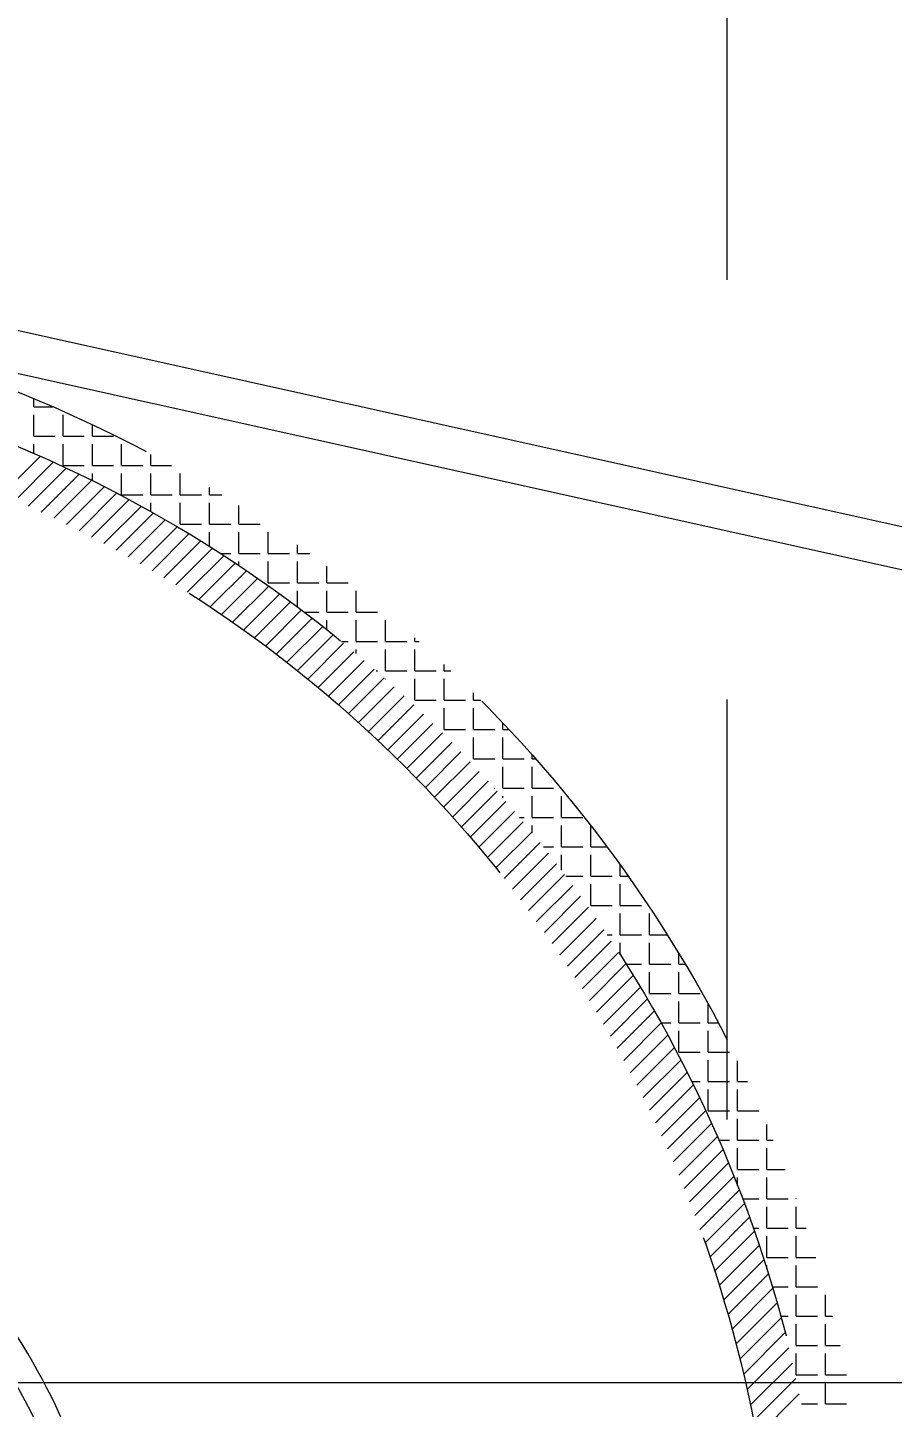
# Model space of a CAD drawing. Header units: inches. Extents: x 0 to 157513, y -28488 to 35640.
# Drawn here: x 34052.6 to 34258.7, y 19728.5 to 20057.1 of the extents above; entities that cross this region are included whole.
import ezdxf

# ---------------------------------------------------------------- set-up
doc = ezdxf.new("R2010")
doc.units = ezdxf.units.IN
doc.header["$LTSCALE"] = 400
doc.header["$MEASUREMENT"] = 0
doc.linetypes.add('CENTER', pattern=[2, 1.25, -0.25, 0.25, -0.25])
doc.linetypes.add('PHANTOM', pattern=[2.5, 1.25, -0.25, 0.25, -0.25, 0.25, -0.25])
doc.layers.add('BF STR', color=8, linetype='PHANTOM', lineweight=5)
doc.layers.add('cen', color=1, linetype='CENTER')
doc.styles.add('ROMANS', font='romans')
doc.dimstyles.new('SAM2 60 SC', dxfattribs={"dimscale": 60, "dimtxt": 2.5, "dimasz": 2.5, "dimexe": 1.25, "dimexo": 0.625, "dimtad": 1, "dimtoh": 1, "dimdec": 0, "dimdsep": 46, "dimtxsty": 'ROMANS', "dimblk": 'OBLIQUE', "dimcen": 2.5, "dimclrd": 1, "dimclre": 1, "dimclrt": 256, "dimadec": 0, "dimazin": 2, "dimtfac": 1, "dimtdec": 0, "dimtofl": 0, "dimtmove": 0, "dimatfit": 3, "dimfxl": 1, "dimtolj": 1, "dimtzin": 0, "dimarcsym": 1})

# ---------------------------------------------------------------- blocks, each defined once
blk = doc.blocks.new('611bf4 strgaele')
at = {"layer": 'BF STR'}
for p, q in [((-269109.44, 34501.32, -169.38), (-269109.44, 33738.63, -169.38)), ((-269327.5, 34000.14), (-265757.71, 33208.74)), ((-269327.5, 34000.14), (-265757.71, 33208.74)), ((-269329.67, 33990.38), (-265759.88, 33198.98)), ((-269274.58, 33971.03, -169.38), (-269274.58, 33972.94, -169.38)), ((-269274.58, 33971.03, -169.38), (-269270.09, 33971.03, -169.38)), ((-269274.58, 33964.04, -169.38), (-269274.58, 33969.12, -169.38)), ((-269267.6, 33964.04, -169.38), (-269267.6, 33969.12, -169.38)), ((-269260.61, 33964.04, -169.38), (-269260.61, 33966.73, -169.38)), ((-269274.58, 33964.04, -169.38), (-269269.5, 33964.04, -169.38)), ((-269267.6, 33964.04, -169.38), (-269262.52, 33964.04, -169.38)), ((-269260.61, 33964.04, -169.38), (-269255.53, 33964.04, -169.38)), ((-269282.16, 33950.09, -169.38), (-269273.03, 33959.22, -169.38)), ((-269274.58, 33959.9, -169.38), (-269274.58, 33962.14, -169.38)), ((-269267.6, 33957.06, -169.38), (-269267.6, 33962.14, -169.38)), ((-269260.61, 33957.06, -169.38), (-269260.61, 33962.14, -169.38)), ((-269253.63, 33957.06, -169.38), (-269253.63, 33962.14, -169.38)), ((-269246.64, 33957.06, -169.38), (-269246.64, 33959.71, -169.38)), ((-269279.02, 33948.74, -169.38), (-269269.94, 33957.83, -169.38)), ((-269275.91, 33947.36, -169.38), (-269266.86, 33956.41, -169.38)), ((-269267.6, 33957.06, -169.38), (-269262.52, 33957.06, -169.38)), ((-269260.61, 33957.06, -169.38), (-269255.53, 33957.06, -169.38)), ((-269253.63, 33957.06, -169.38), (-269248.55, 33957.06, -169.38)), ((-269246.64, 33957.06, -169.38), (-269241.77, 33957.06, -169.38)), ((-269272.83, 33945.95, -169.38), (-269263.82, 33954.96, -169.38)), ((-269269.78, 33944.51, -169.38), (-269260.8, 33953.49, -169.38)), ((-269260.61, 33953.4, -169.38), (-269260.61, 33955.15, -169.38)), ((-269253.63, 33950.07, -169.38), (-269253.63, 33955.15, -169.38)), ((-269246.64, 33950.07, -169.38), (-269246.64, 33955.15, -169.38)), ((-269239.66, 33950.07, -169.38), (-269239.66, 33955.15, -169.38)), ((-269266.75, 33943.04, -169.38), (-269257.81, 33951.99, -169.38)), ((-269263.76, 33941.55, -169.38), (-269254.85, 33950.46, -169.38)), ((-269253.63, 33950.07, -169.38), (-269248.55, 33950.07, -169.38)), ((-269246.64, 33950.07, -169.38), (-269241.56, 33950.07, -169.38)), ((-269239.66, 33950.07, -169.38), (-269234.58, 33950.07, -169.38)), ((-269232.67, 33950.07, -169.38), (-269232.67, 33951.81, -169.38)), ((-269232.67, 33950.07, -169.38), (-269229.79, 33950.07, -169.38)), ((-269260.79, 33940.03, -169.38), (-269251.91, 33948.91, -169.38)), ((-269257.85, 33938.48, -169.38), (-269248.99, 33947.34, -169.38)), ((-269246.64, 33946.03, -169.38), (-269246.64, 33948.17, -169.38)), ((-269239.66, 33943.09, -169.38), (-269239.66, 33948.17, -169.38)), ((-269232.67, 33943.09, -169.38), (-269232.67, 33948.17, -169.38)), ((-269225.69, 33943.09, -169.38), (-269225.69, 33947.52, -169.38)), ((-269254.93, 33936.91, -169.38), (-269246.11, 33945.73, -169.38)), ((-269252.04, 33935.3, -169.38), (-269243.25, 33944.1, -169.38)), ((-269239.66, 33943.09, -169.38), (-269234.58, 33943.09, -169.38)), ((-269232.67, 33943.09, -169.38), (-269227.59, 33943.09, -169.38)), ((-269225.69, 33943.09, -169.38), (-269220.61, 33943.09, -169.38)), ((-269249.18, 33933.68, -169.38), (-269240.41, 33942.45, -169.38)), ((-269246.35, 33932.02, -169.38), (-269237.6, 33940.77, -169.38)), ((-269232.67, 33937.74, -169.38), (-269232.67, 33941.18, -169.38)), ((-269225.69, 33936.1, -169.38), (-269225.69, 33941.18, -169.38)), ((-269218.7, 33936.1, -169.38), (-269218.7, 33941.18, -169.38)), ((-269243.54, 33930.34, -169.38), (-269234.81, 33939.07, -169.38)), ((-269240.75, 33928.64, -169.38), (-269232.05, 33937.34, -169.38)), ((-269230.1, 33936.1, -169.38), (-269227.59, 33936.1, -169.38)), ((-269225.69, 33936.1, -169.38), (-269220.61, 33936.1, -169.38)), ((-269218.7, 33936.1, -169.38), (-269213.62, 33936.1, -169.38)), ((-269211.72, 33936.1, -169.38), (-269211.72, 33938.18, -169.38)), ((-269211.72, 33936.1, -169.38), (-269208.82, 33936.1, -169.38)), ((-269237.99, 33926.9, -169.38), (-269229.31, 33935.59, -169.38)), ((-269235.26, 33925.15, -169.38), (-269226.59, 33933.81, -169.38)), ((-269225.69, 33933.21, -169.38), (-269225.69, 33934.2, -169.38)), ((-269218.7, 33929.12, -169.38), (-269218.7, 33934.2, -169.38)), ((-269211.72, 33929.12, -169.38), (-269211.72, 33934.2, -169.38)), ((-269204.73, 33929.12, -169.38), (-269204.73, 33933.1, -169.38)), ((-269232.55, 33923.37, -169.38), (-269223.9, 33932.01, -169.38)), ((-269229.87, 33921.56, -169.38), (-269221.24, 33930.19, -169.38)), ((-269227.21, 33919.73, -169.38), (-269218.6, 33928.34, -169.38)), ((-269224.58, 33917.87, -169.38), (-269215.98, 33926.47, -169.38)), ((-269218.7, 33929.12, -169.38), (-269213.62, 33929.12, -169.38)), ((-269211.72, 33929.12, -169.38), (-269206.64, 33929.12, -169.38)), ((-269211.72, 33923.34, -169.38), (-269211.72, 33927.21, -169.38)), ((-269204.73, 33929.12, -169.38), (-269199.65, 33929.12, -169.38)), ((-269204.73, 33922.13, -169.38), (-269204.73, 33927.21, -169.38)), ((-269197.75, 33922.13, -169.38), (-269197.75, 33927.21, -169.38)), ((-269221.97, 33915.99, -169.38), (-269213.38, 33924.58, -169.38)), ((-269219.38, 33914.08, -169.38), (-269210.81, 33922.66, -169.38)), ((-269216.82, 33912.16, -169.38), (-269208.26, 33920.71, -169.38)), ((-269210.12, 33922.13, -169.38), (-269206.64, 33922.13, -169.38)), ((-269204.73, 33922.13, -169.38), (-269199.65, 33922.13, -169.38)), ((-269204.73, 33917.96, -169.38), (-269204.73, 33920.23, -169.38)), ((-269197.75, 33922.13, -169.38), (-269192.67, 33922.13, -169.38)), ((-269197.75, 33915.15, -169.38), (-269197.75, 33920.23, -169.38)), ((-269190.76, 33915.15, -169.38), (-269190.76, 33920.23, -169.38)), ((-269214.29, 33910.2, -169.38), (-269205.74, 33918.75, -169.38)), ((-269211.77, 33908.22, -169.38), (-269203.24, 33916.76, -169.38)), ((-269209.28, 33906.22, -169.38), (-269200.76, 33914.75, -169.38)), ((-269201.24, 33915.15, -169.38), (-269199.65, 33915.15, -169.38)), ((-269197.75, 33915.15, -169.38), (-269192.67, 33915.15, -169.38)), ((-269197.75, 33912.26, -169.38), (-269197.75, 33913.24, -169.38)), ((-269190.76, 33915.15, -169.38), (-269185.68, 33915.15, -169.38)), ((-269190.76, 33908.16, -169.38), (-269190.76, 33913.24, -169.38)), ((-269183.78, 33915.15, -169.38), (-269183.78, 33916.05, -169.38)), ((-269183.78, 33915.15, -169.38), (-269182.76, 33915.15, -169.38)), ((-269183.78, 33908.16, -169.38), (-269183.78, 33913.24, -169.38)), ((-269206.82, 33904.2, -169.38), (-269198.3, 33912.72, -169.38)), ((-269204.38, 33902.15, -169.38), (-269195.87, 33910.66, -169.38)), ((-269201.96, 33900.07, -169.38), (-269193.46, 33908.58, -169.38)), ((-269199.57, 33897.98, -169.38), (-269191.07, 33906.48, -169.38)), ((-269192.98, 33908.16, -169.38), (-269192.67, 33908.16, -169.38)), ((-269190.76, 33908.16, -169.38), (-269185.68, 33908.16, -169.38)), ((-269183.78, 33908.16, -169.38), (-269178.7, 33908.16, -169.38)), ((-269176.79, 33908.16, -169.38), (-269176.79, 33909.69, -169.38)), ((-269176.79, 33908.16, -169.38), (-269175.18, 33908.16, -169.38)), ((-269197.2, 33895.86, -169.38), (-269188.7, 33904.35, -169.38)), ((-269190.76, 33906.21, -169.38), (-269190.76, 33906.26, -169.38)), ((-269183.78, 33901.18, -169.38), (-269183.78, 33906.26, -169.38)), ((-269176.79, 33901.18, -169.38), (-269176.79, 33906.26, -169.38)), ((-269194.85, 33893.71, -169.38), (-269186.36, 33902.2, -169.38)), ((-269192.53, 33891.54, -169.38), (-269184.04, 33900.03, -169.38)), ((-269183.78, 33901.18, -169.38), (-269178.7, 33901.18, -169.38)), ((-269176.79, 33901.18, -169.38), (-269171.71, 33901.18, -169.38)), ((-269169.81, 33901.18, -169.38), (-269169.81, 33902.94, -169.38)), ((-269169.81, 33901.18, -169.38), (-269168.05, 33901.18, -169.38)), ((-269190.23, 33889.35, -169.38), (-269181.75, 33897.84, -169.38)), ((-269176.79, 33894.19, -169.38), (-269176.79, 33899.27, -169.38)), ((-269169.81, 33894.19, -169.38), (-269169.81, 33899.27, -169.38)), ((-269187.96, 33887.14, -169.38), (-269179.47, 33895.62, -169.38)), ((-269185.71, 33884.9, -169.38), (-269177.22, 33893.39, -169.38)), ((-269176.79, 33894.19, -169.38), (-269171.71, 33894.19, -169.38)), ((-269169.81, 33894.19, -169.38), (-269164.73, 33894.19, -169.38)), ((-269162.82, 33894.19, -169.38), (-269162.82, 33895.78, -169.38)), ((-269162.82, 33894.19, -169.38), (-269161.33, 33894.19, -169.38)), ((-269183.48, 33882.64, -169.38), (-269174.99, 33891.12, -169.38)), ((-269169.81, 33887.21, -169.38), (-269169.81, 33892.29, -169.38)), ((-269162.82, 33887.21, -169.38), (-269162.82, 33892.29, -169.38)), ((-269181.27, 33880.35, -169.38), (-269172.79, 33888.84, -169.38)), ((-269169.81, 33887.21, -169.38), (-269164.73, 33887.21, -169.38)), ((-269162.82, 33887.21, -169.38), (-269157.74, 33887.21, -169.38)), ((-269155.84, 33887.21, -169.38), (-269155.84, 33888.15, -169.38)), ((-269155.84, 33887.21, -169.38), (-269155, 33887.21, -169.38)), ((-269179.09, 33878.04, -169.38), (-269170.6, 33886.53, -169.38)), ((-269176.93, 33875.71, -169.38), (-269168.44, 33884.2, -169.38)), ((-269162.82, 33880.22, -169.38), (-269162.82, 33885.3, -169.38)), ((-269155.84, 33880.22, -169.38), (-269155.84, 33885.3, -169.38)), ((-269174.8, 33873.35, -169.38), (-269166.3, 33881.85, -169.38)), ((-269164.85, 33880.22, -169.38), (-269164.73, 33880.22, -169.38)), ((-269162.82, 33880.22, -169.38), (-269157.74, 33880.22, -169.38)), ((-269155.84, 33880.22, -169.38), (-269150.76, 33880.22, -169.38)), ((-269172.69, 33870.98, -169.38), (-269164.19, 33879.48, -169.38)), ((-269170.6, 33868.57, -169.38), (-269162.09, 33877.08, -169.38)), ((-269162.82, 33877.92, -169.38), (-269162.82, 33878.32, -169.38)), ((-269155.84, 33873.24, -169.38), (-269155.84, 33878.32, -169.38)), ((-269148.85, 33873.24, -169.38), (-269148.85, 33878.32, -169.38)), ((-269168.54, 33866.14, -169.38), (-269160.02, 33874.66, -169.38)), ((-269166.5, 33863.69, -169.38), (-269157.98, 33872.22, -169.38)), ((-269158.83, 33873.24, -169.38), (-269157.74, 33873.24, -169.38)), ((-269155.84, 33873.24, -169.38), (-269150.76, 33873.24, -169.38)), ((-269155.84, 33869.61, -169.38), (-269155.84, 33871.33, -169.38)), ((-269148.85, 33873.24, -169.38), (-269143.77, 33873.24, -169.38)), ((-269148.85, 33866.25, -169.38), (-269148.85, 33871.33, -169.38)), ((-269141.87, 33866.25, -169.38), (-269141.87, 33871.3, -169.38)), ((-269164.49, 33861.22, -169.38), (-269155.95, 33869.75, -169.38)), ((-269162.49, 33858.72, -169.38), (-269153.95, 33867.26, -169.38)), ((-269160.53, 33856.2, -169.38), (-269151.97, 33864.75, -169.38)), ((-269153.15, 33866.25, -169.38), (-269150.76, 33866.25, -169.38)), ((-269148.85, 33866.25, -169.38), (-269143.77, 33866.25, -169.38)), ((-269148.85, 33860.68, -169.38), (-269148.85, 33864.35, -169.38)), ((-269141.87, 33866.25, -169.38), (-269138.04, 33866.25, -169.38)), ((-269141.87, 33859.27, -169.38), (-269141.87, 33864.35, -169.38)), ((-269158.58, 33853.65, -169.38), (-269150.02, 33862.21, -169.38)), ((-269134.88, 33859.27, -169.38), (-269134.88, 33861.94, -169.38)), ((-269156.67, 33851.08, -169.38), (-269148.09, 33859.66, -169.38)), ((-269147.8, 33859.27, -169.38), (-269143.77, 33859.27, -169.38)), ((-269141.87, 33859.27, -169.38), (-269136.79, 33859.27, -169.38)), ((-269141.87, 33852.28, -169.38), (-269141.87, 33857.36, -169.38)), ((-269134.88, 33859.27, -169.38), (-269132.98, 33859.27, -169.38)), ((-269134.88, 33852.28, -169.38), (-269134.88, 33857.36, -169.38)), ((-269154.77, 33848.48, -169.38), (-269146.18, 33857.07, -169.38)), ((-269152.9, 33845.86, -169.38), (-269144.29, 33854.47, -169.38)), ((-269151.05, 33843.22, -169.38), (-269142.43, 33851.84, -169.38)), ((-269141.87, 33852.28, -169.38), (-269136.79, 33852.28, -169.38)), ((-269134.88, 33852.28, -169.38), (-269129.8, 33852.28, -169.38)), ((-269149.23, 33840.55, -169.38), (-269140.6, 33849.19, -169.38)), ((-269134.88, 33845.3, -169.38), (-269134.88, 33850.38, -169.38)), ((-269127.9, 33845.3, -169.38), (-269127.9, 33850.38, -169.38)), ((-269147.44, 33837.86, -169.38), (-269138.78, 33846.51, -169.38)), ((-269137.97, 33845.3, -169.38), (-269136.79, 33845.3, -169.38)), ((-269134.88, 33845.3, -169.38), (-269129.8, 33845.3, -169.38)), ((-269127.9, 33845.3, -169.38), (-269123.68, 33845.3, -169.38)), ((-269145.67, 33835.14, -169.38), (-269136.99, 33843.81, -169.38)), ((-269143.92, 33832.39, -169.38), (-269135.23, 33841.09, -169.38)), ((-269134.88, 33840.55, -169.38), (-269134.88, 33843.39, -169.38)), ((-269127.9, 33838.31, -169.38), (-269127.9, 33843.39, -169.38)), ((-269120.91, 33838.31, -169.38), (-269120.91, 33840.82, -169.38)), ((-269142.2, 33829.62, -169.38), (-269133.48, 33838.34, -169.38)), ((-269133.47, 33838.31, -169.38), (-269129.8, 33838.31, -169.38)), ((-269127.9, 33838.31, -169.38), (-269122.82, 33838.31, -169.38)), ((-269120.91, 33838.31, -169.38), (-269119.41, 33838.31, -169.38)), ((-269140.51, 33826.83, -169.38), (-269131.77, 33835.57, -169.38)), ((-269127.9, 33831.33, -169.38), (-269127.9, 33836.41, -169.38)), ((-269120.91, 33831.33, -169.38), (-269120.91, 33836.41, -169.38)), ((-269138.84, 33824.01, -169.38), (-269130.08, 33832.77, -169.38)), ((-269127.9, 33831.33, -169.38), (-269122.82, 33831.33, -169.38)), ((-269120.91, 33831.33, -169.38), (-269115.83, 33831.33, -169.38)), ((-269137.19, 33821.16, -169.38), (-269128.41, 33829.94, -169.38)), ((-269127.9, 33829.07, -169.38), (-269127.9, 33829.42, -169.38)), ((-269120.91, 33824.34, -169.38), (-269120.91, 33829.42, -169.38)), ((-269113.93, 33824.34, -169.38), (-269113.93, 33828.73, -169.38)), ((-269135.58, 33818.29, -169.38), (-269126.77, 33827.1, -169.38)), ((-269125.21, 33824.34, -169.38), (-269122.82, 33824.34, -169.38)), ((-269120.91, 33824.34, -169.38), (-269115.83, 33824.34, -169.38)), ((-269113.93, 33824.34, -169.38), (-269111.56, 33824.34, -169.38)), ((-269133.99, 33815.39, -169.38), (-269125.15, 33824.22, -169.38)), ((-269132.42, 33812.46, -169.38), (-269123.56, 33821.33, -169.38)), ((-269120.91, 33817.36, -169.38), (-269120.91, 33822.44, -169.38)), ((-269113.93, 33817.36, -169.38), (-269113.93, 33822.44, -169.38)), ((-269130.89, 33809.51, -169.38), (-269121.99, 33818.4, -169.38)), ((-269129.38, 33806.53, -169.38), (-269120.45, 33815.45, -169.38)), ((-269120.91, 33817.36, -169.38), (-269115.83, 33817.36, -169.38)), ((-269113.93, 33817.36, -169.38), (-269108.85, 33817.36, -169.38)), ((-269113.93, 33810.37, -169.38), (-269113.93, 33815.45, -169.38)), ((-269106.94, 33810.37, -169.38), (-269106.94, 33815.31, -169.38)), ((-269127.89, 33803.52, -169.38), (-269118.94, 33812.48, -169.38)), ((-269126.44, 33800.48, -169.38), (-269117.45, 33809.47, -169.38)), ((-269117.89, 33810.37, -169.38), (-269115.83, 33810.37, -169.38)), ((-269113.93, 33810.37, -169.38), (-269108.85, 33810.37, -169.38)), ((-269113.93, 33803.39, -169.38), (-269113.93, 33808.47, -169.38)), ((-269106.94, 33810.37, -169.38), (-269104.57, 33810.37, -169.38)), ((-269106.94, 33803.39, -169.38), (-269106.94, 33808.47, -169.38)), ((-269125.01, 33797.42, -169.38), (-269115.99, 33806.44, -169.38)), ((-269123.62, 33794.32, -169.38), (-269114.55, 33803.39, -169.38)), ((-269113.93, 33803.39, -169.38), (-269108.85, 33803.39, -169.38)), ((-269106.94, 33803.39, -169.38), (-269101.86, 33803.39, -169.38)), ((-269106.94, 33796.4, -169.38), (-269106.94, 33801.48, -169.38)), ((-269122.25, 33791.2, -169.38), (-269113.15, 33800.3, -169.38)), ((-269099.96, 33796.4, -169.38), (-269099.96, 33800.12, -169.38)), ((-269120.91, 33788.05, -169.38), (-269111.77, 33797.19, -169.38)), ((-269111.42, 33796.4, -169.38), (-269108.85, 33796.4, -169.38)), ((-269106.94, 33796.4, -169.38), (-269101.86, 33796.4, -169.38)), ((-269099.96, 33796.4, -169.38), (-269098.39, 33796.4, -169.38)), ((-269119.6, 33784.87, -169.38), (-269110.42, 33794.05, -169.38)), ((-269106.94, 33789.42, -169.38), (-269106.94, 33794.5, -169.38)), ((-269099.96, 33789.42, -169.38), (-269099.96, 33794.5, -169.38)), ((-269118.32, 33781.66, -169.38), (-269109.1, 33790.89, -169.38)), ((-269106.94, 33789.42, -169.38), (-269101.86, 33789.42, -169.38)), ((-269099.96, 33789.42, -169.38), (-269095.59, 33789.42, -169.38)), ((-269117.07, 33778.42, -169.38), (-269107.8, 33787.69, -169.38)), ((-269106.94, 33785.51, -169.38), (-269106.94, 33787.51, -169.38)), ((-269099.96, 33782.43, -169.38), (-269099.96, 33787.51, -169.38)), ((-269115.86, 33775.14, -169.38), (-269106.54, 33784.46, -169.38)), ((-269105.76, 33782.43, -169.38), (-269101.86, 33782.43, -169.38)), ((-269099.96, 33782.43, -169.38), (-269094.88, 33782.43, -169.38)), ((-269092.97, 33782.43, -169.38), (-269092.97, 33782.45, -169.38)), ((-269092.97, 33782.43, -169.38), (-269092.97, 33782.43, -169.38)), ((-269114.67, 33771.84, -169.38), (-269105.3, 33781.21, -169.38)), ((-269099.96, 33775.45, -169.38), (-269099.96, 33780.53, -169.38)), ((-269092.97, 33775.45, -169.38), (-269092.97, 33780.53, -169.38)), ((-269113.52, 33768.5, -169.38), (-269104.1, 33777.92, -169.38)), ((-269103.22, 33775.45, -169.38), (-269101.86, 33775.45, -169.38)), ((-269099.96, 33775.45, -169.38), (-269094.88, 33775.45, -169.38)), ((-269092.97, 33775.45, -169.38), (-269090.53, 33775.45, -169.38)), ((-269112.39, 33765.14, -169.38), (-269102.92, 33774.61, -169.38)), ((-269099.96, 33768.46, -169.38), (-269099.96, 33773.54, -169.38)), ((-269092.97, 33768.46, -169.38), (-269092.97, 33773.54, -169.38)), ((-269111.31, 33761.73, -169.38), (-269101.78, 33771.26, -169.38)), ((-269099.96, 33768.46, -169.38), (-269094.88, 33768.46, -169.38)), ((-269092.97, 33768.46, -169.38), (-269088.26, 33768.46, -169.38)), ((-269110.25, 33758.3, -169.38), (-269100.67, 33767.88, -169.38)), ((-269099.96, 33765.65, -169.38), (-269099.96, 33766.56, -169.38)), ((-269092.97, 33761.48, -169.38), (-269092.97, 33766.56, -169.38)), ((-269109.23, 33754.83, -169.38), (-269099.59, 33764.47, -169.38)), ((-269108.25, 33751.32, -169.38), (-269098.54, 33761.03, -169.38)), ((-269098.68, 33761.48, -169.38), (-269094.88, 33761.48, -169.38)), ((-269092.97, 33761.48, -169.38), (-269087.89, 33761.48, -169.38)), ((-269092.97, 33754.49, -169.38), (-269092.97, 33759.57, -169.38)), ((-269085.99, 33754.49, -169.38), (-269085.99, 33759.57, -169.38)), ((-269107.3, 33747.78, -169.38), (-269097.53, 33757.55, -169.38)), ((-269106.39, 33744.2, -169.38), (-269096.55, 33754.04, -169.38)), ((-269096.67, 33754.49, -169.38), (-269094.88, 33754.49, -169.38)), ((-269092.97, 33754.49, -169.38), (-269087.89, 33754.49, -169.38)), ((-269092.97, 33747.51, -169.38), (-269092.97, 33752.59, -169.38)), ((-269085.99, 33754.49, -169.38), (-269084.25, 33754.49, -169.38)), ((-269085.99, 33747.51, -169.38), (-269085.99, 33752.59, -169.38)), ((-269105.51, 33740.59, -169.38), (-269095.61, 33750.49, -169.38)), ((-269104.68, 33736.93, -169.38), (-269094.7, 33746.91, -169.38)), ((-269092.97, 33747.51, -169.38), (-269087.89, 33747.51, -169.38)), ((-269092.97, 33740.52, -169.38), (-269092.97, 33745.6, -169.38)), ((-269085.99, 33747.51, -169.38), (-269082.49, 33747.51, -169.38)), ((-269085.99, 33740.52, -169.38), (-269085.99, 33745.6, -169.38)), ((-269103.88, 33733.24, -169.38), (-269093.82, 33743.3, -169.38)), ((-269103.12, 33729.51, -169.38), (-269092.99, 33739.64, -169.38)), ((-269092.97, 33740.52, -169.38), (-269087.89, 33740.52, -169.38)), ((-269085.99, 33740.52, -169.38), (-269080.91, 33740.52, -169.38)), ((-269400.44, 33738.63, -169.38), (-269050.67, 33738.63, -169.38)), ((-269102.4, 33725.73, -169.38), (-269092.19, 33735.95, -169.38)), ((-269085.99, 33733.54, -169.38), (-269085.99, 33738.62, -169.38)), ((-269091.69, 33733.54, -169.38), (-269087.89, 33733.54, -169.38)), ((-269085.99, 33733.54, -169.38), (-269080.91, 33733.54, -169.38))]:
    blk.add_line(p, q, dxfattribs=at)
for radius in [327, 315, 303]:
    blk.add_circle((-269400.44, 33671.13, -169.38), radius, dxfattribs=at)
for centre, radius, start, end in [((-269400.44, 33671.13, -169.38), 145, 359.912, 180.088), ((-269400.44, 33668.37, -169.38), 140.25, 276.6644, 263.3356)]:
    blk.add_arc(centre, radius, start, end, dxfattribs=at)
blk = doc.blocks.new('_OBLIQUE')
at = {"color": 0, "linetype": 'ByBlock'}
blk.add_line((-0.5, -0.5), (0.5, 0.5), dxfattribs=at)
blk = doc.blocks.new('*D336')
at = {"color": 1, "lineweight": -2}
for p, q in [((36166.35, 22393.88), (38094.91, 22393.88)), ((38019.91, 22393.88), (38019.91, 17807.76)), ((33466.42, 17807.76), (38094.91, 17807.76))]:
    blk.add_line(p, q, dxfattribs=at)
at = {"layer": 'Defpoints', "color": 0}
for p in [(36128.85, 22393.88, 169.38), (33428.92, 17807.76, 23.43), (38019.91, 17807.76)]:
    blk.add_point(p, dxfattribs=at)
at = {"color": 1, "lineweight": -2, "xscale": 150, "yscale": 150, "zscale": 150}
for p, rotation in [((38019.91, 22393.88), 90), ((38019.91, 17807.76), 270)]:
    blk.add_blockref('_OBLIQUE', p, dxfattribs=dict(at, rotation=rotation))
at = {"insert": (37907.41, 20100.82), "char_height": 150, "attachment_point": 5, "rotation": 90, "style": 'ROMANS'}
blk.add_mtext('\\A1;4586', dxfattribs=at)

msp = doc.modelspace()

# ---------------------------------------------------------------- block references
at = {"layer": 'cen', "ltscale": 0.5}
msp.add_blockref('611bf4 strgaele', (303328.68, -14004.25, 169.38), dxfattribs=at)

# ---------------------------------------------------------------- dimensions: what is measured, and where the dimension line sits
dim = msp.add_linear_dim(base=(38019.91, 17807.76), p1=(36128.85, 22393.88, 169.38), p2=(33428.92, 17807.76, 23.43), angle=90, dimstyle='SAM2 60 SC', override={"dimtoh": 0})
dim.commit()
dim.dimension.update_dxf_attribs({"geometry": '*D336', "text_midpoint": (37907.41, 20100.82)})

doc.saveas('drawing.dxf')
